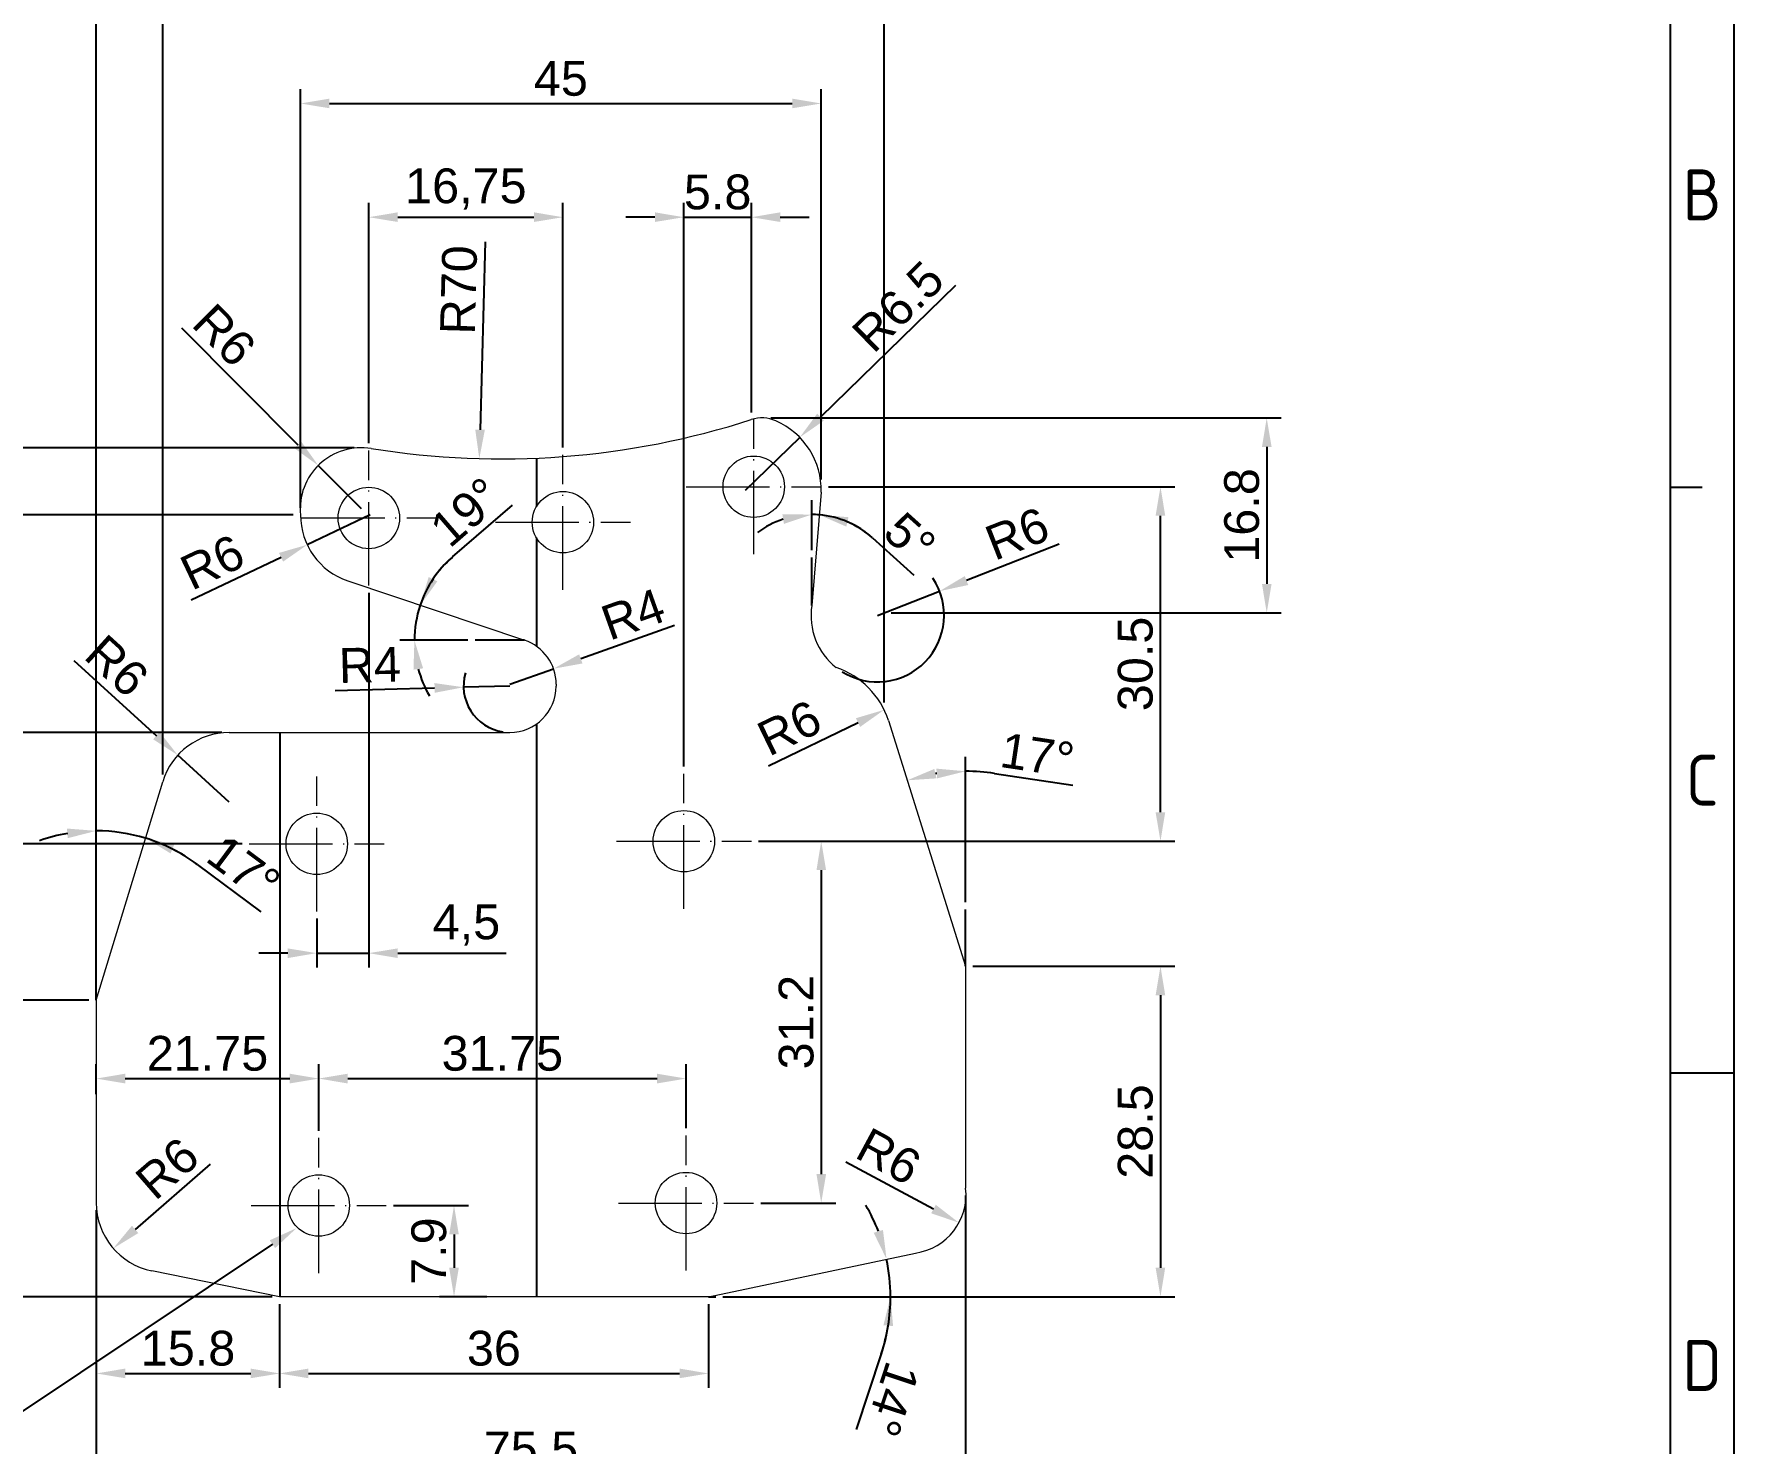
# Model space of a CAD drawing. Header units: millimetres. Extents: x 4575 to 4796, y 1257 to 1565.
# Drawn here: x 4649.2 to 4795.9, y 1378 to 1499.6 of the extents above; entities that cross this region are included whole.
import ezdxf
from ezdxf import colors
from ezdxf.entities.mleader import LeaderData, LeaderLine
from ezdxf.enums import TextEntityAlignment as Align
from ezdxf.math import Vec2, Vec3

# ---------------------------------------------------------------- set-up
doc = ezdxf.new("R2010")
doc.units = ezdxf.units.MM
doc.linetypes.add('ACAD_ISO04W100', pattern=[30, 24, -3, 0, -3])
for name, color, linetype, lineweight in [('AM_0', 7, 'Continuous', 20), ('AM_4', 1, 'ACAD_ISO04W100', 18), ('AM_5', 3, 'Continuous', 25)]:
    doc.layers.add(name, color=color, linetype=linetype, lineweight=lineweight)
doc.styles.add('ACISOTS', font='isocp.shx', dxfattribs={"height": 1})
doc.styles.get("Standard").update_dxf_attribs({"font": 'arial.ttf'})
doc.dimstyles.new('ISO-25', dxfattribs={"dimtxt": 3, "dimasz": 2.5, "dimexe": 1.25, "dimexo": 0.625, "dimtad": 1, "dimtxsty": 'Standard', "dimcen": 2.5, "dimadec": 0, "dimazin": 0, "dimtfac": 1, "dimtmove": 0, "dimatfit": 3, "dimfxl": 1, "dimarcsym": 0})

# ---------------------------------------------------------------- blocks, each defined once
blk = doc.blocks.new('*D11')
at = {"layer": 'AM_5', "color": 0, "lineweight": -2, "transparency": 16777216}
for p, q in [((4729.59, 1399.41), (4729.59, 1374.12)), ((4654.56, 1398.15), (4654.56, 1374.12)), ((4657.06, 1375.37), (4727.09, 1375.37))]:
    blk.add_line(p, q, dxfattribs=at)
at = {"layer": 'AM_5', "color": 0, "transparency": 16777216}
for points in [[(4657.06, 1375.79), (4657.06, 1374.95), (4654.56, 1375.37)], [(4727.09, 1375.79), (4727.09, 1374.95), (4729.59, 1375.37)]]:
    blk.add_solid(points, dxfattribs=at)
at = {"layer": 'Defpoints', "color": 0, "transparency": 16777216}
for p in [(4729.59, 1400.04), (4654.56, 1398.77), (4729.59, 1375.37)]:
    blk.add_point(p, dxfattribs=at)
at = {"layer": 'AM_5', "color": 0, "transparency": 16777216, "insert": (4692.08, 1377.52), "char_height": 3, "attachment_point": 5}
blk.add_mtext('75.5', dxfattribs=at)
blk = doc.blocks.new('*D12')
at = {"layer": 'AM_5', "color": 0, "lineweight": -2, "transparency": 16777216}
for p, q in [((4670.37, 1390.04), (4670.37, 1382.8)), ((4707.4, 1390.04), (4707.4, 1382.8)), ((4672.87, 1384.05), (4704.9, 1384.05))]:
    blk.add_line(p, q, dxfattribs=at)
at = {"layer": 'AM_5', "color": 0, "transparency": 16777216}
for points in [[(4672.87, 1384.47), (4672.87, 1383.64), (4670.37, 1384.05)], [(4704.9, 1384.47), (4704.9, 1383.64), (4707.4, 1384.05)]]:
    blk.add_solid(points, dxfattribs=at)
at = {"layer": 'Defpoints', "color": 0, "transparency": 16777216}
for p in [(4670.37, 1390.67), (4707.4, 1390.67), (4707.4, 1384.05)]:
    blk.add_point(p, dxfattribs=at)
at = {"layer": 'AM_5', "color": 0, "transparency": 16777216, "insert": (4688.88, 1386.21), "char_height": 3, "attachment_point": 5}
blk.add_mtext('36', dxfattribs=at)
blk = doc.blocks.new('*D13')
at = {"layer": 'AM_5', "color": 0, "lineweight": -2, "transparency": 16777216}
for p, q in [((4653.93, 1416.26), (4642.53, 1416.26)), ((4643.78, 1393.17), (4643.78, 1413.76)), ((4669.74, 1390.67), (4642.53, 1390.67))]:
    blk.add_line(p, q, dxfattribs=at)
at = {"layer": 'AM_5', "color": 0, "transparency": 16777216}
for points in [[(4643.37, 1413.76), (4644.2, 1413.76), (4643.78, 1416.26)], [(4643.37, 1393.17), (4644.2, 1393.17), (4643.78, 1390.67)]]:
    blk.add_solid(points, dxfattribs=at)
at = {"layer": 'Defpoints', "color": 0, "transparency": 16777216}
for p in [(4643.78, 1416.26), (4654.56, 1416.26), (4670.37, 1390.67)]:
    blk.add_point(p, dxfattribs=at)
at = {"layer": 'AM_5', "color": 0, "transparency": 16777216, "insert": (4641.63, 1403.47), "char_height": 3, "attachment_point": 5, "rotation": 90}
blk.add_mtext('26', dxfattribs=at)
blk = doc.blocks.new('*D14')
at = {"layer": 'AM_5', "color": 0, "lineweight": -2, "transparency": 16777216}
for p, q in [((4665.41, 1439.35), (4633.69, 1439.35)), ((4634.94, 1436.85), (4634.94, 1393.17)), ((4669.74, 1390.67), (4633.69, 1390.67))]:
    blk.add_line(p, q, dxfattribs=at)
at = {"layer": 'AM_5', "color": 0, "transparency": 16777216}
for points in [[(4634.52, 1436.85), (4635.36, 1436.85), (4634.94, 1439.35)], [(4634.52, 1393.17), (4635.36, 1393.17), (4634.94, 1390.67)]]:
    blk.add_solid(points, dxfattribs=at)
at = {"layer": 'Defpoints', "color": 0, "transparency": 16777216}
for p in [(4666.04, 1439.35), (4634.94, 1390.67), (4670.37, 1390.67)]:
    blk.add_point(p, dxfattribs=at)
at = {"layer": 'AM_5', "color": 0, "transparency": 16777216, "insert": (4632.78, 1415.01), "char_height": 3, "attachment_point": 5, "rotation": 90}
blk.add_mtext('49', dxfattribs=at)
blk = doc.blocks.new('*D15')
at = {"layer": 'AM_5', "color": 0, "lineweight": -2, "transparency": 16777216}
for p, q in [((4676.83, 1463.9), (4626.06, 1463.9)), ((4627.31, 1461.4), (4627.31, 1393.17)), ((4669.74, 1390.67), (4626.06, 1390.67))]:
    blk.add_line(p, q, dxfattribs=at)
at = {"layer": 'AM_5', "color": 0, "transparency": 16777216}
for points in [[(4626.89, 1461.4), (4627.73, 1461.4), (4627.31, 1463.9)], [(4626.89, 1393.17), (4627.73, 1393.17), (4627.31, 1390.67)]]:
    blk.add_solid(points, dxfattribs=at)
at = {"layer": 'Defpoints', "color": 0, "transparency": 16777216}
for p in [(4677.46, 1463.9), (4627.31, 1390.67), (4670.37, 1390.67)]:
    blk.add_point(p, dxfattribs=at)
at = {"layer": 'AM_5', "color": 0, "transparency": 16777216, "insert": (4625.15, 1427.28), "char_height": 3, "attachment_point": 5, "rotation": 90}
blk.add_mtext('76', dxfattribs=at)
blk = doc.blocks.new('*D16')
at = {"layer": 'AM_5', "color": 0, "lineweight": -2, "transparency": 16777216}
blk.add_line((4664.4, 1402.1), (4657.92, 1396.48), dxfattribs=at)
at = {"layer": 'AM_5', "color": 0, "transparency": 16777216}
blk.add_solid([(4657.64, 1396.79), (4658.19, 1396.16), (4656.03, 1394.84)], dxfattribs=at)
at = {"layer": 'Defpoints', "color": 0, "transparency": 16777216}
for p in [(4660.56, 1398.77), (4656.03, 1394.84)]:
    blk.add_point(p, dxfattribs=at)
at = {"layer": 'AM_5', "color": 0, "transparency": 16777216, "insert": (4660.69, 1401.74), "char_height": 3, "attachment_point": 5, "rotation": 40.9631}
blk.add_mtext('R6', dxfattribs=at)
blk = doc.blocks.new('*D17')
at = {"layer": 'AM_5', "color": 0, "lineweight": -2, "transparency": 16777216}
for p, q in [((4652.63, 1445.55), (4659.75, 1439.07)), ((4666.04, 1433.35), (4661.6, 1437.39))]:
    blk.add_line(p, q, dxfattribs=at)
at = {"layer": 'AM_5', "color": 0, "transparency": 16777216}
blk.add_solid([(4660.03, 1439.38), (4659.47, 1438.76), (4661.6, 1437.39)], dxfattribs=at)
at = {"layer": 'Defpoints', "color": 0, "transparency": 16777216}
for p in [(4661.6, 1437.39), (4666.04, 1433.35)]:
    blk.add_point(p, dxfattribs=at)
at = {"layer": 'AM_5', "color": 0, "transparency": 16777216, "insert": (4656.34, 1445.09), "char_height": 3, "attachment_point": 5, "rotation": 317.6991}
blk.add_mtext('R6', dxfattribs=at)
blk = doc.blocks.new('*D18')
at = {"layer": 'AM_5', "color": 0, "lineweight": -2, "transparency": 16777216}
for p, q in [((4675.19, 1442.98), (4683.76, 1443.19)), ((4690.26, 1443.35), (4686.26, 1443.25))]:
    blk.add_line(p, q, dxfattribs=at)
blk.add_arc((4690.26, 1443.35), 4, 163.5115, 261.0475, dxfattribs=at)
at = {"layer": 'AM_5', "color": 0, "transparency": 16777216}
blk.add_solid([(4683.75, 1443.61), (4683.77, 1442.77), (4686.26, 1443.25)], dxfattribs=at)
at = {"layer": 'Defpoints', "color": 0, "transparency": 16777216}
for p in [(4686.26, 1443.25), (4690.26, 1443.35)]:
    blk.add_point(p, dxfattribs=at)
at = {"layer": 'AM_5', "color": 0, "transparency": 16777216, "insert": (4678.17, 1445.18), "char_height": 3, "attachment_point": 5, "rotation": 1.4164}
blk.add_mtext('R4', dxfattribs=at)
blk = doc.blocks.new('*D19')
at = {"layer": 'AM_5', "color": 0, "lineweight": -2, "transparency": 16777216}
for p, q in [((4704.46, 1448.58), (4696.38, 1445.69)), ((4690.26, 1443.51), (4694.03, 1444.85))]:
    blk.add_line(p, q, dxfattribs=at)
at = {"layer": 'AM_5', "color": 0, "transparency": 16777216}
blk.add_solid([(4696.24, 1446.09), (4696.52, 1445.3), (4694.03, 1444.85)], dxfattribs=at)
at = {"layer": 'Defpoints', "color": 0, "transparency": 16777216}
for p in [(4694.03, 1444.85), (4690.26, 1443.51)]:
    blk.add_point(p, dxfattribs=at)
at = {"layer": 'AM_5', "color": 0, "transparency": 16777216, "insert": (4700.88, 1449.56), "char_height": 3, "attachment_point": 5, "rotation": 19.6363}
blk.add_mtext('R4', dxfattribs=at)
blk = doc.blocks.new('*D20')
at = {"layer": 'AM_5', "color": 0, "lineweight": -2, "transparency": 16777216}
for p, q in [((4678.19, 1458.12), (4672.77, 1455.54)), ((4662.76, 1450.78), (4670.51, 1454.47))]:
    blk.add_line(p, q, dxfattribs=at)
at = {"layer": 'AM_5', "color": 0, "transparency": 16777216}
blk.add_solid([(4670.33, 1454.84), (4670.69, 1454.09), (4672.77, 1455.54)], dxfattribs=at)
at = {"layer": 'Defpoints', "color": 0, "transparency": 16777216}
for p in [(4678.19, 1458.12), (4672.77, 1455.54)]:
    blk.add_point(p, dxfattribs=at)
at = {"layer": 'AM_5', "color": 0, "transparency": 16777216, "insert": (4664.58, 1454.03), "char_height": 3, "attachment_point": 5, "rotation": 25.4371}
blk.add_mtext('R6', dxfattribs=at)
blk = doc.blocks.new('*D21')
at = {"layer": 'AM_5', "color": 0, "lineweight": -2, "transparency": 16777216}
for p, q in [((4661.93, 1474.25), (4671.96, 1464.16)), ((4677.44, 1458.64), (4673.72, 1462.38))]:
    blk.add_line(p, q, dxfattribs=at)
at = {"layer": 'AM_5', "color": 0, "transparency": 16777216}
blk.add_solid([(4672.25, 1464.45), (4671.66, 1463.87), (4673.72, 1462.38)], dxfattribs=at)
at = {"layer": 'Defpoints', "color": 0, "transparency": 16777216}
for p in [(4673.72, 1462.38), (4677.44, 1458.64)]:
    blk.add_point(p, dxfattribs=at)
at = {"layer": 'AM_5', "color": 0, "transparency": 16777216, "insert": (4665.61, 1473.62), "char_height": 3, "attachment_point": 5, "rotation": 314.803}
blk.add_mtext('R6', dxfattribs=at)
blk = doc.blocks.new('*D22')
at = {"layer": 'AM_5', "color": 0, "lineweight": -2, "transparency": 16777216}
blk.add_line((4688.12, 1481.67), (4687.69, 1465.47), dxfattribs=at)
at = {"layer": 'AM_5', "color": 0, "transparency": 16777216}
blk.add_solid([(4687.27, 1465.48), (4688.1, 1465.46), (4687.62, 1462.97)], dxfattribs=at)
at = {"layer": 'Defpoints', "color": 0, "transparency": 16777216}
for p in [(4689.51, 1533.36), (4687.62, 1462.97)]:
    blk.add_point(p, dxfattribs=at)
at = {"layer": 'AM_5', "color": 0, "transparency": 16777216, "insert": (4685.85, 1477.53), "char_height": 3, "attachment_point": 5, "rotation": 88.4639}
blk.add_mtext('R70', dxfattribs=at)
blk = doc.blocks.new('*D23')
at = {"layer": 'AM_5', "color": 0, "lineweight": -2, "transparency": 16777216}
for p, q in [((4728.72, 1477.9), (4717.07, 1466.55)), ((4710.6, 1460.25), (4715.28, 1464.81))]:
    blk.add_line(p, q, dxfattribs=at)
at = {"layer": 'AM_5', "color": 0, "transparency": 16777216}
blk.add_solid([(4716.78, 1466.85), (4717.36, 1466.25), (4715.28, 1464.81)], dxfattribs=at)
at = {"layer": 'Defpoints', "color": 0, "transparency": 16777216}
for p in [(4715.28, 1464.81), (4710.6, 1460.25)]:
    blk.add_point(p, dxfattribs=at)
at = {"layer": 'AM_5', "color": 0, "transparency": 16777216, "insert": (4723.77, 1476.09), "char_height": 3, "attachment_point": 5, "rotation": 44.2562}
blk.add_mtext('R6.5', dxfattribs=at)
blk = doc.blocks.new('*D24')
at = {"layer": 'AM_5', "color": 0, "lineweight": -2, "transparency": 16777216}
for p, q in [((4737.66, 1455.59), (4729.67, 1452.46)), ((4721.99, 1449.45), (4727.34, 1451.54))]:
    blk.add_line(p, q, dxfattribs=at)
blk.add_arc((4721.99, 1449.45), 5.74, 237.819, 33.8767, dxfattribs=at)
at = {"layer": 'AM_5', "color": 0, "transparency": 16777216}
blk.add_solid([(4729.52, 1452.84), (4729.82, 1452.07), (4727.34, 1451.54)], dxfattribs=at)
at = {"layer": 'Defpoints', "color": 0, "transparency": 16777216}
for p in [(4727.34, 1451.54), (4721.99, 1449.45)]:
    blk.add_point(p, dxfattribs=at)
at = {"layer": 'AM_5', "color": 0, "transparency": 16777216, "insert": (4734.04, 1456.49), "char_height": 3, "attachment_point": 5, "rotation": 21.4101}
blk.add_mtext('R6', dxfattribs=at)
blk = doc.blocks.new('*D25')
at = {"layer": 'AM_5', "color": 0, "lineweight": -2, "transparency": 16777216}
blk.add_line((4712.58, 1436.46), (4720.31, 1440.21), dxfattribs=at)
at = {"layer": 'AM_5', "color": 0, "transparency": 16777216}
blk.add_solid([(4720.13, 1440.58), (4720.49, 1439.83), (4722.56, 1441.3)], dxfattribs=at)
at = {"layer": 'Defpoints', "color": 0, "transparency": 16777216}
for p in [(4722.56, 1441.3), (4716.14, 1438.19)]:
    blk.add_point(p, dxfattribs=at)
at = {"layer": 'AM_5', "color": 0, "transparency": 16777216, "insert": (4714.38, 1439.73), "char_height": 3, "attachment_point": 5, "rotation": 25.8732}
blk.add_mtext('R6', dxfattribs=at)
blk = doc.blocks.new('*D26')
at = {"layer": 'AM_5', "color": 0, "lineweight": -2, "transparency": 16777216}
for p, q in [((4729.59, 1424.71), (4729.59, 1437.25)), ((4732.09, 1435.81), (4738.86, 1434.79))]:
    blk.add_line(p, q, dxfattribs=at)
for start, end in [(98.5241, 98.9305), (81.4759, 90)]:
    blk.add_arc((4729.59, 1419.18), 16.82, start, end, dxfattribs=at)
at = {"layer": 'AM_5', "color": 0, "transparency": 16777216}
for points in [[(4727.08, 1435.39), (4726.89, 1436.2), (4724.55, 1435.22)], [(4727.07, 1436.23), (4727.13, 1435.39), (4729.59, 1436)]]:
    blk.add_solid(points, dxfattribs=at)
at = {"layer": 'Defpoints', "color": 0, "transparency": 16777216}
for p in [(4722.93, 1440.38), (4726.2, 1435.65), (4729.59, 1424.09), (4729.59, 1419.18), (4729.59, 1419.18)]:
    blk.add_point(p, dxfattribs=at)
at = {"layer": 'AM_5', "color": 0, "transparency": 16777216, "insert": (4735.79, 1437.41), "char_height": 3, "attachment_point": 5, "rotation": 351.4759}
blk.add_mtext('17°', dxfattribs=at)
blk = doc.blocks.new('*D27')
at = {"layer": 'AM_5', "color": 0, "lineweight": -2, "transparency": 16777216}
for p, q in [((4654.56, 1425.58), (4654.56, 1432.11)), ((4663.28, 1427.97), (4668.77, 1423.88))]:
    blk.add_line(p, q, dxfattribs=at)
for start, end in [(99.8242, 109.6484), (73.0525, 90), (53.3309, 73.0525), (53.404, 63.2282)]:
    blk.add_arc((4654.56, 1416.26), 14.6, start, end, dxfattribs=at)
at = {"layer": 'AM_5', "color": 0, "transparency": 16777216}
for points in [[(4652.03, 1431.06), (4652.1, 1430.23), (4654.56, 1430.86)], [(4660.98, 1428.91), (4661.29, 1429.68), (4658.81, 1430.23)]]:
    blk.add_solid(points, dxfattribs=at)
at = {"layer": 'Defpoints', "color": 0, "transparency": 16777216}
for p in [(4660.3, 1435.1), (4656, 1430.79), (4654.56, 1424.95), (4654.56, 1416.26), (4654.56, 1416.26)]:
    blk.add_point(p, dxfattribs=at)
at = {"layer": 'AM_5', "color": 0, "transparency": 16777216, "insert": (4667.3, 1427.64), "char_height": 3, "attachment_point": 5, "rotation": 323.3309}
blk.add_mtext('17°', dxfattribs=at)
blk = doc.blocks.new('*D28')
at = {"layer": 'AM_5', "color": 0, "lineweight": -2, "transparency": 16777216}
for p, q in [((4716.31, 1455.08), (4716.31, 1459.4)), ((4721.56, 1456.14), (4725.13, 1452.92))]:
    blk.add_line(p, q, dxfattribs=at)
for start, end in [(108.3529, 126.7058), (85.2117, 90), (48.0128, 85.2117), (48.506, 66.8589)]:
    blk.add_arc((4716.31, 1450.31), 7.84, start, end, dxfattribs=at)
at = {"layer": 'AM_5', "color": 0, "transparency": 16777216}
for points in [[(4713.78, 1458.16), (4713.91, 1457.34), (4716.31, 1458.15)], [(4719.29, 1457.11), (4719.49, 1457.92), (4716.97, 1458.12)]]:
    blk.add_solid(points, dxfattribs=at)
at = {"layer": 'Defpoints', "color": 0, "transparency": 16777216}
for p in [(4717.13, 1460.09), (4716.53, 1458.15), (4716.31, 1454.45), (4716.31, 1450.31), (4716.31, 1450.31)]:
    blk.add_point(p, dxfattribs=at)
at = {"layer": 'AM_5', "color": 0, "transparency": 16777216, "insert": (4724.78, 1456.13), "char_height": 3, "attachment_point": 5, "rotation": 318.0128}
blk.add_mtext('5°', dxfattribs=at)
blk = doc.blocks.new('*D29')
at = {"layer": 'AM_5', "color": 0, "lineweight": -2, "transparency": 16777216}
for p, q in [((4685.3, 1454.49), (4690.48, 1458.97)), ((4686.64, 1447.3), (4680.77, 1447.3))]:
    blk.add_line(p, q, dxfattribs=at)
for start, end in [(130.9276, 161.4144), (131.1986, 146.3065), (161.4144, 180), (195.1079, 210.2158)]:
    blk.add_arc((4691.53, 1447.3), 9.51, start, end, dxfattribs=at)
at = {"layer": 'AM_5', "color": 0, "transparency": 16777216}
for points in [[(4684, 1452.39), (4683.25, 1452.76), (4682.52, 1450.33)], [(4681.94, 1444.77), (4682.77, 1444.88), (4682.02, 1447.3)]]:
    blk.add_solid(points, dxfattribs=at)
at = {"layer": 'Defpoints', "color": 0, "transparency": 16777216}
for p in [(4676.28, 1452.43), (4682.08, 1448.33), (4687.26, 1447.3), (4691.53, 1447.3), (4691.53, 1447.3)]:
    blk.add_point(p, dxfattribs=at)
at = {"layer": 'AM_5', "color": 0, "transparency": 16777216, "insert": (4686.48, 1458.36), "char_height": 3, "attachment_point": 5, "rotation": 40.9276}
blk.add_mtext('19°', dxfattribs=at)
blk = doc.blocks.new('*D30')
at = {"layer": 'AM_5', "color": 0, "lineweight": -2, "transparency": 16777216}
for p, q in [((4673.76, 1404.99), (4673.76, 1410.74)), ((4705.46, 1405.2), (4705.46, 1410.74)), ((4676.26, 1409.49), (4702.96, 1409.49))]:
    blk.add_line(p, q, dxfattribs=at)
at = {"layer": 'AM_5', "color": 0, "transparency": 16777216}
for points in [[(4676.26, 1409.91), (4676.26, 1409.07), (4673.76, 1409.49)], [(4702.96, 1409.91), (4702.96, 1409.07), (4705.46, 1409.49)]]:
    blk.add_solid(points, dxfattribs=at)
at = {"layer": 'Defpoints', "color": 0, "transparency": 16777216}
for p in [(4705.46, 1409.49), (4673.76, 1404.37), (4705.46, 1404.58)]:
    blk.add_point(p, dxfattribs=at)
at = {"layer": 'AM_5', "color": 0, "transparency": 16777216, "insert": (4689.61, 1411.65), "char_height": 3, "attachment_point": 5}
blk.add_mtext('31.75', dxfattribs=at)
blk = doc.blocks.new('*D31')
at = {"layer": 'AM_5', "color": 0, "lineweight": -2, "transparency": 16777216}
for p, q in [((4654.56, 1408.14), (4654.56, 1410.74)), ((4673.76, 1410.12), (4673.76, 1410.74)), ((4657.06, 1409.49), (4671.26, 1409.49))]:
    blk.add_line(p, q, dxfattribs=at)
at = {"layer": 'AM_5', "color": 0, "transparency": 16777216}
for points in [[(4657.06, 1409.91), (4657.06, 1409.07), (4654.56, 1409.49)], [(4671.26, 1409.91), (4671.26, 1409.07), (4673.76, 1409.49)]]:
    blk.add_solid(points, dxfattribs=at)
at = {"layer": 'Defpoints', "color": 0, "transparency": 16777216}
for p in [(4673.76, 1409.49), (4673.76, 1409.49), (4654.56, 1407.52)]:
    blk.add_point(p, dxfattribs=at)
at = {"layer": 'AM_5', "color": 0, "transparency": 16777216, "insert": (4664.16, 1411.65), "char_height": 3, "attachment_point": 5}
blk.add_mtext('21.75', dxfattribs=at)
blk = doc.blocks.new('*D32')
at = {"layer": 'AM_5', "color": 0, "lineweight": -2, "transparency": 16777216}
for p, q in [((4711.73, 1429.97), (4718.38, 1429.97)), ((4717.13, 1427.47), (4717.13, 1401.25)), ((4711.91, 1398.75), (4718.38, 1398.75))]:
    blk.add_line(p, q, dxfattribs=at)
at = {"layer": 'AM_5', "color": 0, "transparency": 16777216}
for points in [[(4716.72, 1427.47), (4717.55, 1427.47), (4717.13, 1429.97)], [(4716.72, 1401.25), (4717.55, 1401.25), (4717.13, 1398.75)]]:
    blk.add_solid(points, dxfattribs=at)
at = {"layer": 'Defpoints', "color": 0, "transparency": 16777216}
for p in [(4711.1, 1429.97), (4711.29, 1398.75), (4717.13, 1398.75)]:
    blk.add_point(p, dxfattribs=at)
at = {"layer": 'AM_5', "color": 0, "transparency": 16777216, "insert": (4714.98, 1414.36), "char_height": 3, "attachment_point": 5, "rotation": 90}
blk.add_mtext('31.2', dxfattribs=at)
blk = doc.blocks.new('*D33')
at = {"layer": 'AM_5', "color": 0, "lineweight": -2, "transparency": 16777216}
for p, q in [((4717.75, 1460.55), (4747.66, 1460.55)), ((4746.41, 1432.47), (4746.41, 1458.05)), ((4717.76, 1429.97), (4747.66, 1429.97))]:
    blk.add_line(p, q, dxfattribs=at)
at = {"layer": 'AM_5', "color": 0, "transparency": 16777216}
for points in [[(4745.99, 1458.05), (4746.82, 1458.05), (4746.41, 1460.55)], [(4745.99, 1432.47), (4746.82, 1432.47), (4746.41, 1429.97)]]:
    blk.add_solid(points, dxfattribs=at)
at = {"layer": 'Defpoints', "color": 0, "transparency": 16777216}
for p in [(4717.13, 1460.55), (4746.41, 1460.55), (4717.13, 1429.97)]:
    blk.add_point(p, dxfattribs=at)
at = {"layer": 'AM_5', "color": 0, "transparency": 16777216, "insert": (4744.25, 1445.26), "char_height": 3, "attachment_point": 5, "rotation": 90}
blk.add_mtext('30.5', dxfattribs=at)
blk = doc.blocks.new('*D34')
at = {"layer": 'AM_5', "color": 0, "lineweight": -2, "transparency": 16777216}
for p, q in [((4672.19, 1458.74), (4672.19, 1494.86)), ((4717.13, 1461.17), (4717.13, 1494.86)), ((4674.69, 1493.61), (4714.63, 1493.61))]:
    blk.add_line(p, q, dxfattribs=at)
at = {"layer": 'AM_5', "color": 0, "transparency": 16777216}
for points in [[(4674.69, 1494.03), (4674.69, 1493.2), (4672.19, 1493.61)], [(4714.63, 1494.03), (4714.63, 1493.2), (4717.13, 1493.61)]]:
    blk.add_solid(points, dxfattribs=at)
at = {"layer": 'Defpoints', "color": 0, "transparency": 16777216}
for p in [(4717.13, 1493.61), (4717.13, 1460.55), (4672.19, 1458.12)]:
    blk.add_point(p, dxfattribs=at)
at = {"layer": 'AM_5', "color": 0, "transparency": 16777216, "insert": (4694.66, 1495.76), "char_height": 3, "attachment_point": 5}
blk.add_mtext('45', dxfattribs=at)
blk = doc.blocks.new('*D35')
at = {"layer": 'AM_5', "color": 0, "lineweight": -2, "transparency": 16777216}
for p, q in [((4705.28, 1436.42), (4705.28, 1485.05)), ((4711.1, 1466.96), (4711.1, 1485.05)), ((4702.78, 1483.8), (4700.28, 1483.8)), ((4705.28, 1483.8), (4711.1, 1483.8)), ((4713.6, 1483.8), (4716.1, 1483.8))]:
    blk.add_line(p, q, dxfattribs=at)
at = {"layer": 'AM_5', "color": 0, "transparency": 16777216}
for points in [[(4702.78, 1484.22), (4702.78, 1483.39), (4705.28, 1483.8)], [(4713.6, 1484.22), (4713.6, 1483.39), (4711.1, 1483.8)]]:
    blk.add_solid(points, dxfattribs=at)
at = {"layer": 'Defpoints', "color": 0, "transparency": 16777216}
for p in [(4711.1, 1483.8), (4711.1, 1466.34), (4705.28, 1435.79)]:
    blk.add_point(p, dxfattribs=at)
at = {"layer": 'AM_5', "color": 0, "transparency": 16777216, "insert": (4708.19, 1485.96), "char_height": 3, "attachment_point": 5}
blk.add_mtext('5.8', dxfattribs=at)
blk = doc.blocks.new('*D36')
at = {"layer": 'AM_5', "color": 0, "lineweight": -2, "transparency": 16777216}
for p, q in [((4678.08, 1464.3), (4678.08, 1485.05)), ((4694.84, 1463.94), (4694.84, 1485.05)), ((4680.58, 1483.8), (4692.34, 1483.8))]:
    blk.add_line(p, q, dxfattribs=at)
at = {"layer": 'AM_5', "color": 0, "transparency": 16777216}
for points in [[(4680.58, 1484.22), (4680.58, 1483.39), (4678.08, 1483.8)], [(4692.34, 1484.22), (4692.34, 1483.39), (4694.84, 1483.8)]]:
    blk.add_solid(points, dxfattribs=at)
at = {"layer": 'Defpoints', "color": 0, "transparency": 16777216}
for p in [(4694.84, 1483.8), (4678.08, 1463.68), (4694.84, 1463.31)]:
    blk.add_point(p, dxfattribs=at)
at = {"layer": 'AM_5', "color": 0, "transparency": 16777216, "insert": (4686.46, 1486.23), "char_height": 3, "attachment_point": 5}
blk.add_mtext('16,75', dxfattribs=at)
blk = doc.blocks.new('*D37')
at = {"layer": 'AM_5', "color": 0, "lineweight": -2, "transparency": 16777216}
for p, q in [((4678.08, 1451.4), (4678.08, 1419.06)), ((4673.59, 1423.29), (4673.59, 1419.06)), ((4671.09, 1420.31), (4668.59, 1420.31)), ((4673.59, 1420.31), (4678.08, 1420.31)), ((4680.58, 1420.31), (4689.94, 1420.31))]:
    blk.add_line(p, q, dxfattribs=at)
at = {"layer": 'AM_5', "color": 0, "transparency": 16777216}
for points in [[(4671.09, 1420.72), (4671.09, 1419.89), (4673.59, 1420.31)], [(4680.58, 1420.72), (4680.58, 1419.89), (4678.08, 1420.31)]]:
    blk.add_solid(points, dxfattribs=at)
at = {"layer": 'Defpoints', "color": 0, "transparency": 16777216}
for p in [(4678.08, 1452.03), (4673.59, 1423.91), (4678.08, 1420.31)]:
    blk.add_point(p, dxfattribs=at)
at = {"layer": 'AM_5', "color": 0, "transparency": 16777216, "insert": (4686.51, 1422.73), "char_height": 3, "attachment_point": 5}
blk.add_mtext('4,5', dxfattribs=at)
blk = doc.blocks.new('*D38')
at = {"layer": 'AM_5', "color": 0, "lineweight": -2, "transparency": 16777216}
for p, q in [((4730.22, 1419.18), (4747.66, 1419.18)), ((4746.41, 1416.68), (4746.41, 1393.17)), ((4723.11, 1390.67), (4747.66, 1390.67))]:
    blk.add_line(p, q, dxfattribs=at)
at = {"layer": 'AM_5', "color": 0, "transparency": 16777216}
for points in [[(4745.99, 1416.68), (4746.82, 1416.68), (4746.41, 1419.18)], [(4745.99, 1393.17), (4746.82, 1393.17), (4746.41, 1390.67)]]:
    blk.add_solid(points, dxfattribs=at)
at = {"layer": 'Defpoints', "color": 0, "transparency": 16777216}
for p in [(4729.59, 1419.18), (4722.49, 1390.67), (4746.41, 1390.67)]:
    blk.add_point(p, dxfattribs=at)
at = {"layer": 'AM_5', "color": 0, "transparency": 16777216, "insert": (4744.25, 1404.92), "char_height": 3, "attachment_point": 5, "rotation": 90}
blk.add_mtext('28.5', dxfattribs=at)
blk = doc.blocks.new('*D43')
at = {"layer": 'AM_5', "color": 0, "lineweight": -2, "transparency": 16777216}
for p, q in [((4660.3, 1435.72), (4660.3, 1502.88)), ((4722.56, 1441.93), (4722.56, 1502.88)), ((4662.8, 1501.63), (4720.06, 1501.63))]:
    blk.add_line(p, q, dxfattribs=at)
at = {"layer": 'AM_5', "color": 0, "transparency": 16777216}
for points in [[(4662.8, 1502.04), (4662.8, 1501.21), (4660.3, 1501.63)], [(4720.06, 1502.04), (4720.06, 1501.21), (4722.56, 1501.63)]]:
    blk.add_solid(points, dxfattribs=at)
at = {"layer": 'Defpoints', "color": 0, "transparency": 16777216}
for p in [(4722.56, 1501.63), (4722.56, 1441.3), (4660.3, 1435.1)]:
    blk.add_point(p, dxfattribs=at)
at = {"layer": 'AM_5', "color": 0, "transparency": 16777216, "insert": (4691.43, 1503.78), "char_height": 3, "attachment_point": 5}
blk.add_mtext('62', dxfattribs=at)
blk = doc.blocks.new('*D44')
at = {"layer": 'AM_5', "color": 0, "lineweight": -2, "transparency": 16777216}
for p, q in [((4654.56, 1416.89), (4654.56, 1502.88)), ((4660.3, 1502.25), (4660.3, 1502.88)), ((4652.06, 1501.63), (4649.56, 1501.63)), ((4654.56, 1501.63), (4660.3, 1501.63)), ((4662.8, 1501.63), (4665.3, 1501.63))]:
    blk.add_line(p, q, dxfattribs=at)
at = {"layer": 'AM_5', "color": 0, "transparency": 16777216}
for points in [[(4652.06, 1502.04), (4652.06, 1501.21), (4654.56, 1501.63)], [(4662.8, 1502.04), (4662.8, 1501.21), (4660.3, 1501.63)]]:
    blk.add_solid(points, dxfattribs=at)
at = {"layer": 'Defpoints', "color": 0, "transparency": 16777216}
for p in [(4660.3, 1501.63), (4660.3, 1501.63), (4654.56, 1416.26)]:
    blk.add_point(p, dxfattribs=at)
at = {"layer": 'AM_5', "color": 0, "transparency": 16777216, "insert": (4657.43, 1503.78), "char_height": 3, "attachment_point": 5}
blk.add_mtext('5.7', dxfattribs=at)
blk = doc.blocks.new('*D45')
at = {"layer": 'AM_5', "color": 0, "lineweight": -2, "transparency": 16777216}
for p, q in [((4654.56, 1397.52), (4654.56, 1382.8)), ((4670.39, 1390.04), (4670.39, 1382.8)), ((4657.06, 1384.05), (4667.89, 1384.05))]:
    blk.add_line(p, q, dxfattribs=at)
at = {"layer": 'AM_5', "color": 0, "transparency": 16777216}
for points in [[(4657.06, 1384.47), (4657.06, 1383.64), (4654.56, 1384.05)], [(4667.89, 1384.47), (4667.89, 1383.64), (4670.39, 1384.05)]]:
    blk.add_solid(points, dxfattribs=at)
at = {"layer": 'Defpoints', "color": 0, "transparency": 16777216}
for p in [(4654.56, 1398.15), (4670.39, 1390.67), (4670.39, 1384.05)]:
    blk.add_point(p, dxfattribs=at)
at = {"layer": 'AM_5', "color": 0, "transparency": 16777216, "insert": (4662.48, 1386.21), "char_height": 3, "attachment_point": 5}
blk.add_mtext('15.8', dxfattribs=at)
blk = doc.blocks.new('*D46')
at = {"layer": 'AM_5', "color": 0, "lineweight": -2, "transparency": 16777216}
for p, q in [((4712.79, 1466.48), (4756.83, 1466.48)), ((4755.58, 1463.98), (4755.58, 1452.17)), ((4723.18, 1449.67), (4756.83, 1449.67))]:
    blk.add_line(p, q, dxfattribs=at)
at = {"layer": 'AM_5', "color": 0, "transparency": 16777216}
for points in [[(4755.17, 1463.98), (4756, 1463.98), (4755.58, 1466.48)], [(4755.17, 1452.17), (4756, 1452.17), (4755.58, 1449.67)]]:
    blk.add_solid(points, dxfattribs=at)
at = {"layer": 'Defpoints', "color": 0, "transparency": 16777216}
for p in [(4712.17, 1466.48), (4722.56, 1449.67), (4755.58, 1449.67)]:
    blk.add_point(p, dxfattribs=at)
at = {"layer": 'AM_5', "color": 0, "transparency": 16777216, "insert": (4753.43, 1458.07), "char_height": 3, "attachment_point": 5, "rotation": 90}
blk.add_mtext('16.8', dxfattribs=at)
blk = doc.blocks.new('*D47')
at = {"layer": 'AM_5', "color": 0, "lineweight": -2, "transparency": 16777216}
for p, q in [((4708.65, 1390.67), (4724.36, 1390.67)), ((4722.31, 1385.73), (4720.16, 1379.22))]:
    blk.add_line(p, q, dxfattribs=at)
for start, end in [(21.0479, 30.1751), (360, 11.9207), (341.687, 360), (341.7456, 350.8728)]:
    blk.add_arc((4707.4, 1390.67), 15.71, start, end, dxfattribs=at)
at = {"layer": 'AM_5', "color": 0, "transparency": 16777216}
for points in [[(4722.46, 1396.43), (4721.66, 1396.19), (4722.77, 1393.91)], [(4722.5, 1388.21), (4723.33, 1388.14), (4723.11, 1390.67)]]:
    blk.add_solid(points, dxfattribs=at)
at = {"layer": 'Defpoints', "color": 0, "transparency": 16777216}
for p in [(4725.26, 1394.44), (4722.96, 1392.84), (4707.4, 1390.67), (4707.4, 1390.67), (4708.02, 1390.67)]:
    blk.add_point(p, dxfattribs=at)
at = {"layer": 'AM_5', "color": 0, "transparency": 16777216, "insert": (4723.26, 1381.81), "char_height": 3, "attachment_point": 5, "rotation": 251.687}
blk.add_mtext('14%%d', dxfattribs=at)
blk = doc.blocks.new('*D48')
at = {"layer": 'AM_5', "color": 0, "lineweight": -2, "transparency": 16777216}
blk.add_line((4719.26, 1402.32), (4726.82, 1398.24), dxfattribs=at)
at = {"layer": 'AM_5', "color": 0, "transparency": 16777216}
blk.add_solid([(4727.02, 1398.6), (4726.62, 1397.87), (4729.02, 1397.05)], dxfattribs=at)
at = {"layer": 'Defpoints', "color": 0, "transparency": 16777216}
for p in [(4724.56, 1399.46), (4729.02, 1397.05)]:
    blk.add_point(p, dxfattribs=at)
at = {"layer": 'AM_5', "color": 0, "transparency": 16777216, "insert": (4722.96, 1402.77), "char_height": 3, "attachment_point": 5, "rotation": 331.6362}
blk.add_mtext('R6', dxfattribs=at)
blk = doc.blocks.new('*D49')
at = {"layer": 'AM_5', "color": 0, "lineweight": -2, "transparency": 16777216}
for p, q in [((4680.22, 1398.54), (4686.69, 1398.54)), ((4685.44, 1396.04), (4685.44, 1393.17)), ((4688.26, 1390.67), (4684.19, 1390.67))]:
    blk.add_line(p, q, dxfattribs=at)
at = {"layer": 'AM_5', "color": 0, "transparency": 16777216}
for points in [[(4685.02, 1396.04), (4685.85, 1396.04), (4685.44, 1398.54)], [(4685.02, 1393.17), (4685.85, 1393.17), (4685.44, 1390.67)]]:
    blk.add_solid(points, dxfattribs=at)
at = {"layer": 'Defpoints', "color": 0, "transparency": 16777216}
for p in [(4679.59, 1398.54), (4685.44, 1390.67), (4688.88, 1390.67)]:
    blk.add_point(p, dxfattribs=at)
at = {"layer": 'AM_5', "color": 0, "transparency": 16777216, "insert": (4683.28, 1394.6), "char_height": 3, "attachment_point": 5, "rotation": 90}
blk.add_mtext('7.9', dxfattribs=at)
blk = doc.blocks.new('*D50')
at = {"layer": 'AM_5', "color": 0, "lineweight": -2, "transparency": 16777216}
for p, q in [((4671.56, 1458.12), (4642.53, 1458.12)), ((4643.78, 1432.24), (4643.78, 1455.62)), ((4667.14, 1429.74), (4642.53, 1429.74))]:
    blk.add_line(p, q, dxfattribs=at)
at = {"layer": 'AM_5', "color": 0, "transparency": 16777216}
for points in [[(4643.37, 1455.62), (4644.2, 1455.62), (4643.78, 1458.12)], [(4643.37, 1432.24), (4644.2, 1432.24), (4643.78, 1429.74)]]:
    blk.add_solid(points, dxfattribs=at)
at = {"layer": 'Defpoints', "color": 0, "transparency": 16777216}
for p in [(4643.78, 1458.12), (4672.19, 1458.12), (4667.76, 1429.74)]:
    blk.add_point(p, dxfattribs=at)
at = {"layer": 'AM_5', "color": 0, "transparency": 16777216, "insert": (4641.63, 1443.93), "char_height": 3, "attachment_point": 5, "rotation": 90}
blk.add_mtext('28.4', dxfattribs=at)

msp = doc.modelspace()

# ---------------------------------------------------------------- linework, layer by layer
at = {"color": 135, "lineweight": 25}
for p, q in [((4795.909, 1565.318), (4795.909, 1256.861)), ((4793.165, 1460.486), (4790.421, 1460.486)), ((4790.421, 1409.991), (4795.909, 1409.991))]:
    msp.add_line(p, q, dxfattribs=at)
msp.add_line((4790.421, 1262.349), (4790.421, 1559.829))
at = {"layer": 'AM_0'}
for p, q in [((4717.132, 1460.09), (4716.313, 1450.31)), ((4676.276, 1452.431), (4691.533, 1447.301)), ((4694.258, 1443.51), (4694.258, 1443.349)), ((4666.038, 1439.349), (4690.258, 1439.349)), ((4722.928, 1440.376), (4729.593, 1419.176)), ((4654.56, 1416.264), (4660.299, 1435.098)), ((4729.593, 1419.176), (4729.593, 1400.035)), ((4654.56, 1416.264), (4654.56, 1398.771)), ((4707.4, 1390.667), (4725.259, 1394.437)), ((4670.365, 1390.667), (4659.371, 1392.89)), ((4707.4, 1390.667), (4670.365, 1390.667))]:
    msp.add_line(p, q, dxfattribs=at)
for centre in [(4711.306, 1460.548), (4678.084, 1457.853), (4694.837, 1457.487), (4673.588, 1429.738), (4705.276, 1429.966), (4673.764, 1398.543), (4705.461, 1398.751)]:
    msp.add_circle(centre, 2.65, dxfattribs=at)
for centre, radius, start, end in [((4689.509, 1533.357), 70.409, 260.83184, 287.85421), ((4712.016, 1463.484), 3, 66.38188, 107.85421), ((4710.6, 1460.245), 6.534, 358.63362, 66.38188), ((4677.438, 1458.642), 5.275, 80.69649, 185.69688), ((4678.188, 1458.118), 6, 180, 251.41438), ((4721.993, 1449.447), 5.745, 171.36155, 231.58568), ((4690.258, 1443.51), 4, 0, 71.41438), ((4716.136, 1438.186), 7.136, 17.86565, 71.30293), ((4690.258, 1443.349), 4, 270, 0), ((4666.038, 1433.349), 6, 90, 163.05246), ((4724.556, 1399.459), 5.07, 277.97459, 6.53274), ((4660.56, 1398.771), 6, 180, 258.56952)]:
    msp.add_arc(centre, radius, start, end, dxfattribs=at)
at = {"layer": 'AM_4', "ltscale": 0.3}
for p, q in [((4711.306, 1454.722), (4711.306, 1466.375)), ((4678.084, 1452.027), (4678.084, 1463.68)), ((4694.837, 1451.661), (4694.837, 1463.314)), ((4705.479, 1460.548), (4717.132, 1460.548)), ((4672.257, 1457.853), (4683.91, 1457.853)), ((4689.011, 1457.487), (4700.664, 1457.487)), ((4673.588, 1423.911), (4673.588, 1435.564)), ((4705.276, 1424.14), (4705.276, 1435.793)), ((4667.761, 1429.738), (4679.414, 1429.738)), ((4699.449, 1429.966), (4711.103, 1429.966)), ((4673.764, 1392.716), (4673.764, 1404.369)), ((4705.461, 1392.924), (4705.461, 1404.577)), ((4667.937, 1398.543), (4679.59, 1398.543)), ((4699.634, 1398.751), (4711.288, 1398.751))]:
    msp.add_line(p, q, dxfattribs=at)
at = {"layer": 'AM_5'}
for p, q in [((4692.56, 1463.014), (4692.56, 1458.842)), ((4692.56, 1456.132), (4692.56, 1446.781)), ((4716.313, 1450.31), (4716.313, 1454.453)), ((4691.533, 1447.301), (4687.265, 1447.301)), ((4670.391, 1439.349), (4670.391, 1390.667)), ((4692.56, 1440.078), (4692.56, 1390.667)), ((4654.56, 1416.264), (4654.56, 1424.955)), ((4729.593, 1419.176), (4729.593, 1424.088)), ((4707.4, 1390.667), (4708.025, 1390.667))]:
    msp.add_line(p, q, dxfattribs=at)

# ---------------------------------------------------------------- texts
at = {"color": 135, "lineweight": 25, "style": 'ACISOTS'}
for s, p in [('B', (4793.165, 1485.733)), ('C', (4793.165, 1435.239)), ('D', (4793.165, 1384.744))]:
    msp.add_text(s, height=4.391, dxfattribs=at).set_placement(p, align=Align.MIDDLE)

# ---------------------------------------------------------------- dimensions: what is measured, and where the dimension line sits
at = {"layer": 'AM_5'}
for center, mpoint, text, picture, middle in [((4689.509, 1533.357), (4687.621, 1462.974), 'R70', '*D22', (4688.01, 1477.468)), ((4710.6, 1460.245), (4715.28, 1464.806), 'R6.5', '*D23', (4725.276, 1474.546)), ((4677.438, 1458.642), (4673.72, 1462.385), 'R6', '*D21', (4664.076, 1472.095)), ((4716.136, 1438.186), (4722.556, 1441.3), 'R6', '*D25', (4715.32, 1437.791)), ((4724.556, 1399.459), (4729.017, 1397.05), 'R6', '*D48', (4721.94, 1400.871))]:
    dim = msp.add_radius_dim(center=center, mpoint=mpoint, text=text, dimstyle='ISO-25', dxfattribs=at)
    dim.commit()
    dim.dimension.update_dxf_attribs({"geometry": picture, "text_midpoint": middle, "dimtype": 164})
for base, p1, p2, text, picture, middle in [((4660.299, 1501.626), (4654.56, 1416.264), (4660.299, 1501.626), '5.7', '*D44', (4657.429, 1501.626)), ((4717.132, 1493.612), (4672.188, 1458.118), (4717.132, 1460.548), '45', '*D34', (4694.66, 1493.612)), ((4711.096, 1483.805), (4705.276, 1435.793), (4711.096, 1466.339), '5.8', '*D35', (4708.186, 1483.805))]:
    dim = msp.add_linear_dim(base=base, p1=p1, p2=p2, text=text, dimstyle='ISO-25', dxfattribs=at)
    dim.commit()
    dim.dimension.update_dxf_attribs({"geometry": picture, "text_midpoint": middle, "dimtype": 160})
for base, p1, p2, text, picture, middle in [((4722.556, 1501.626), (4660.299, 1435.098), (4722.556, 1441.3), '62', '*D43', (4691.428, 1503.783)), ((4673.764, 1409.491), (4654.56, 1407.518), (4673.764, 1409.491), '21.75', '*D31', (4664.162, 1411.648)), ((4705.461, 1409.491), (4673.764, 1404.369), (4705.461, 1404.577), '31.75', '*D30', (4689.612, 1411.649)), ((4729.593, 1375.37), (4654.56, 1398.771), (4729.593, 1400.035), '75.5', '*D11', (4692.076, 1377.52)), ((4670.391, 1384.053), (4654.56, 1398.146), (4670.391, 1390.667), '15.8', '*D45', (4662.475, 1386.21)), ((4707.4, 1384.053), (4670.365, 1390.667), (4707.4, 1390.667), '36', '*D12', (4688.883, 1386.211))]:
    dim = msp.add_linear_dim(base=base, p1=p1, p2=p2, text=text, dimstyle='ISO-25', dxfattribs=at)
    dim.commit()
    dim.dimension.update_dxf_attribs({"geometry": picture, "text_midpoint": middle})
for base, p1, p2, picture, middle in [((4694.837, 1483.805), (4678.084, 1463.68), (4694.837, 1463.314), '*D36', (4686.46, 1486.232)), ((4678.084, 1420.306), (4673.588, 1423.911), (4678.084, 1452.027), '*D37', (4686.511, 1422.728))]:
    dim = msp.add_linear_dim(base=base, p1=p1, p2=p2, dimstyle='ISO-25', dxfattribs=at)
    dim.commit()
    dim.dimension.update_dxf_attribs({"geometry": picture, "text_midpoint": middle})
for base, p1, p2, text, picture, middle in [((4755.584, 1449.668), (4712.166, 1466.48), (4722.556, 1449.668), '16.8', '*D46', (4753.427, 1458.074)), ((4627.309, 1390.667), (4677.459, 1463.897), (4670.365, 1390.667), '76', '*D15', (4625.152, 1427.282)), ((4746.407, 1460.548), (4717.134, 1429.966), (4717.127, 1460.548), '30.5', '*D33', (4744.249, 1445.257)), ((4643.785, 1458.118), (4667.761, 1429.738), (4672.188, 1458.118), '28.4', '*D50', (4641.628, 1443.928)), ((4634.94, 1390.667), (4666.038, 1439.349), (4670.365, 1390.667), '49', '*D14', (4632.783, 1415.008)), ((4717.134, 1398.751), (4711.103, 1429.966), (4711.288, 1398.751), '31.2', '*D32', (4714.977, 1414.358)), ((4746.407, 1390.667), (4729.593, 1419.176), (4722.485, 1390.667), '28.5', '*D38', (4744.25, 1404.921)), ((4643.785, 1416.264), (4670.365, 1390.667), (4654.56, 1416.264), '26', '*D13', (4641.628, 1403.466)), ((4685.437, 1390.667), (4679.59, 1398.543), (4688.883, 1390.667), '7.9', '*D49', (4683.28, 1394.605))]:
    dim = msp.add_linear_dim(base=base, p1=p1, p2=p2, angle=90, text=text, dimstyle='ISO-25', dxfattribs=at)
    dim.commit()
    dim.dimension.update_dxf_attribs({"geometry": picture, "text_midpoint": middle})
for base, line1, line2, picture, middle in [((4682.08, 1448.327), ((4676.276, 1452.431), (4691.533, 1447.301)), ((4691.533, 1447.301), (4687.265, 1447.301)), '*D29', (4686.48, 1458.359)), ((4716.531, 1458.145), ((4717.132, 1460.09), (4716.313, 1450.31)), ((4716.313, 1450.31), (4716.313, 1454.453)), '*D28', (4724.781, 1456.128)), ((4726.201, 1435.65), ((4722.928, 1440.376), (4729.593, 1419.176)), ((4729.593, 1419.176), (4729.593, 1424.088)), '*D26', (4735.791, 1437.41)), ((4655.997, 1430.792), ((4654.56, 1416.264), (4660.299, 1435.098)), ((4654.56, 1416.264), (4654.56, 1424.955)), '*D27', (4667.299, 1427.637))]:
    dim = msp.add_angular_dim_2l(base=base, line1=line1, line2=line2, dimstyle='ISO-25', dxfattribs=at)
    dim.commit()
    dim.dimension.update_dxf_attribs({"geometry": picture, "text_midpoint": middle})
dim = msp.add_radius_dim(center=(4721.993, 1449.447), mpoint=(4727.341, 1451.544), text='R6', dimstyle='ISO-25', dxfattribs=at)
dim.commit()
dim.dimension.update_dxf_attribs({"geometry": '*D24', "text_midpoint": (4734.042, 1456.488)})
for center, mpoint, picture, middle in [((4678.188, 1458.118), (4672.77, 1455.541), '*D20', (4664.581, 1454.034)), ((4690.258, 1443.51), (4694.025, 1444.854), '*D19', (4700.881, 1449.556)), ((4690.258, 1443.349), (4686.259, 1443.251), '*D18', (4678.171, 1445.176))]:
    dim = msp.add_radius_dim(center=center, mpoint=mpoint, dimstyle='ISO-25', dxfattribs=at)
    dim.commit()
    dim.dimension.update_dxf_attribs({"geometry": picture, "text_midpoint": middle})
for center, mpoint, picture, middle in [((4666.038, 1433.349), (4661.601, 1437.388), '*D17', (4654.884, 1443.499)), ((4660.56, 1398.771), (4656.029, 1394.837), '*D16', (4662.102, 1400.11))]:
    dim = msp.add_radius_dim(center=center, mpoint=mpoint, dimstyle='ISO-25', dxfattribs=at)
    dim.commit()
    dim.dimension.update_dxf_attribs({"geometry": picture, "text_midpoint": middle, "dimtype": 164})
dim = msp.add_angular_dim_2l(base=(4722.959, 1392.839), line1=((4707.4, 1390.667), (4725.259, 1394.437)), line2=((4707.4, 1390.667), (4708.025, 1390.667)), text='14%%d', dimstyle='ISO-25', dxfattribs=at)
dim.commit()
dim.dimension.update_dxf_attribs({"geometry": '*D47', "text_midpoint": (4723.261, 1381.808)})

# ---------------------------------------------------------------- leaders
ml = msp.add_multileader_mtext('Standard', dxfattribs=at)
ml.set_content('(7x)%%C5.3', color=256)
ml.set_leader_properties()
ml.build(insert=Vec2(0, 0))
ml.multileader.update_dxf_attribs({"arrow_head_size": 2.5})
ctx = ml.context
ctx.base_point, ctx.char_height, ctx.arrow_head_size, ctx.plane_origin = Vec3(4619.781, 1380.411), 3, 2.5, Vec3(4671.844, 1396.589)
ctx.text_align_type = 2
notes = []
notes.append((ctx, [(0, (1, 1, 0), (4647.641, 1380.411), (-1, 0), 8, [(0, [(4671.844, 1396.589)], 0, [])])]))
ctx.mtext.insert, ctx.mtext.alignment, ctx.mtext.flow_direction = Vec3(4637.641, 1382.352), 3, 5
for ctx, leaders in notes:
    for number, flags, end, landing, length, lines in leaders:
        leader = LeaderData()
        leader.index, (leader.has_last_leader_line, leader.has_dogleg_vector, leader.attachment_direction) = number, flags
        leader.last_leader_point, leader.dogleg_vector, leader.dogleg_length = Vec3(end), Vec3(landing), length
        for number, points, colour, breaks in lines:
            line = LeaderLine()
            line.index, line.vertices, line.color, line.breaks = number, Vec3.list(points), colors.encode_raw_color(colour), breaks
            leader.lines.append(line)
        ctx.leaders.append(leader)

doc.saveas('drawing.dxf')
